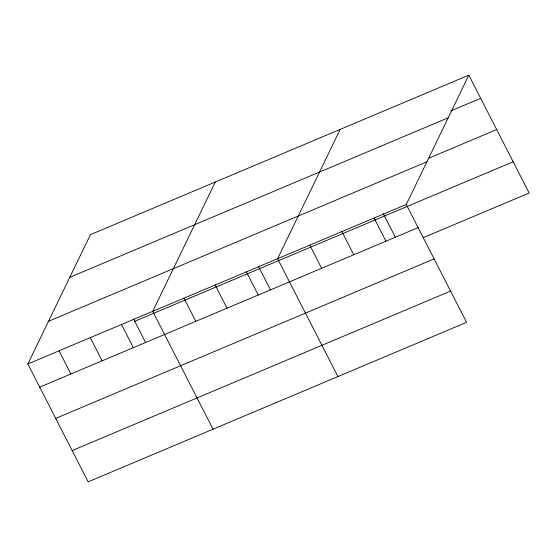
<?xml version="1.0" encoding="UTF-8"?>
<svg xmlns="http://www.w3.org/2000/svg" width="557" height="557" viewBox="0 0 557 557"><rect width="100%" height="100%" fill="white"/><g stroke="black" fill="none" stroke-linecap="round" stroke-linejoin="round"><path stroke-width="0.84" d="M468.834 75.16L406.269 204.468L466.585 322.336L88.166 481.84L27.85 363.972L90.415 234.664L468.834 75.16L529.15 193.028L423.236 237.672M215.294 182.028L152.729 311.335L213.046 429.203M340.174 129.398L277.609 258.699L337.925 376.567M450.878 110.899L480.691 98.331M69.764 277.337L448.19 117.833M428.43 158.348L496.684 129.579M48.494 321.298L426.92 161.795M27.85 363.972L406.269 204.468M134.738 321.285L513.157 161.781M39.707 387.136L418.126 227.632M55.7 418.391L434.119 258.887M72.173 450.585L450.592 291.081M383.32 213.707L395.414 237.352M374.109 218.024L385.959 241.195M341.942 231.587L353.792 254.751M309.776 245.143L321.633 268.307M258.441 266.343L270.535 289.988M246.389 271.858L258.246 295.029M215.169 285.017L227.026 308.188M183.949 298.176L195.806 321.34M133.562 318.98L145.655 342.625M121.51 324.494L133.367 347.659M90.29 337.653L102.147 360.818M59.07 350.813L70.927 373.977"/></g></svg>
